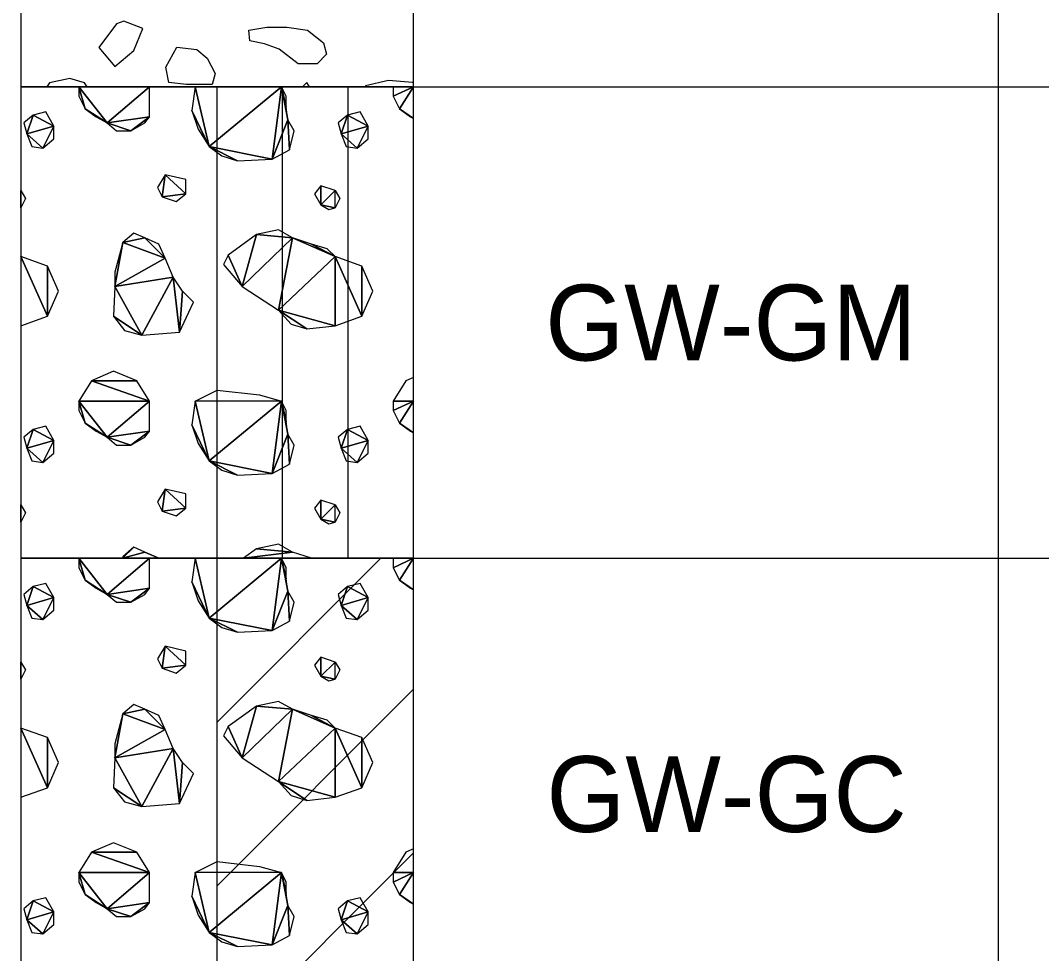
# Model space of a CAD drawing. Extents: x -894 to 866, y -476 to 714.
# Drawn here: x -745 to -650.7, y 398.9 to 485.1 of the extents above; entities that cross this region are included whole.
import ezdxf

# ---------------------------------------------------------------- set-up
doc = ezdxf.new("R2010")
doc.units = 0
doc.layers.add('14 Ramp Anno', color=7, linetype='Continuous')
doc.layers.add('57 Undefined', color=7, linetype='Continuous')

msp = doc.modelspace()

# ---------------------------------------------------------------- linework, layer by layer
at = {"layer": '14 Ramp Anno'}
for points in [[(-745.016, -304.812), (2.572, -304.812), (2.572, 608.931), (-745.016, 608.931)], [(-739.648, 478.995), (-739.648, 478.124), (-739.067, 476.963), (-739.648, 478.995)], [(-739.648, 478.995), (-739.067, 476.963), (-737.035, 475.657), (-739.648, 478.995)], [(-737.035, 475.657), (-733.116, 478.995), (-739.648, 478.995), (-737.035, 475.657)], [(-737.035, 475.657), (-733.116, 476.237), (-733.116, 478.995), (-737.035, 475.657)], [(-728.907, 478.995), (-729.197, 476.818), (-727.601, 473.479), (-728.907, 478.995)], [(-727.601, 473.479), (-720.924, 478.995), (-728.907, 478.995), (-727.601, 473.479)], [(-727.601, 473.479), (-721.795, 472.318), (-720.924, 478.995), (-727.601, 473.479)], [(-721.795, 472.318), (-720.343, 475.947), (-720.924, 478.995), (-721.795, 472.318)], [(-720.488, 477.108), (-720.488, 478.124), (-720.924, 478.995), (-720.488, 477.108)], [(-720.343, 475.947), (-720.488, 477.108), (-720.924, 478.995), (-720.343, 475.947)], [(-708.731, 478.995), (-710.618, 478.995), (-710.618, 478.124), (-708.731, 478.995)], [(-710.037, 476.963), (-708.731, 478.995), (-710.618, 478.124), (-710.037, 476.963)], [(-710.037, 476.963), (-708.731, 476.071), (-708.731, 478.995), (-710.037, 476.963)], [(-743.857, 476.382), (-744.728, 475.657), (-744.438, 474.641), (-743.857, 476.382)], [(-744.438, 474.641), (-741.97, 475.366), (-743.857, 476.382), (-744.438, 474.641)], [(-741.97, 475.366), (-742.696, 476.673), (-743.857, 476.382), (-741.97, 475.366)], [(-739.067, 476.963), (-738.051, 476.237), (-737.035, 475.657), (-739.067, 476.963)], [(-729.197, 476.818), (-728.617, 475.076), (-727.601, 473.479), (-729.197, 476.818)], [(-714.827, 476.382), (-715.698, 475.657), (-715.408, 474.641), (-714.827, 476.382)], [(-715.408, 474.641), (-712.94, 475.366), (-714.827, 476.382), (-715.408, 474.641)], [(-712.94, 475.366), (-713.666, 476.673), (-714.827, 476.382), (-712.94, 475.366)], [(-710.037, 476.963), (-709.021, 476.237), (-708.731, 476.071), (-710.037, 476.963)], [(-744.438, 474.641), (-742.986, 473.334), (-741.97, 475.366), (-744.438, 474.641)], [(-742.986, 473.334), (-741.97, 474.205), (-741.97, 475.366), (-742.986, 473.334)], [(-737.035, 475.657), (-734.858, 474.931), (-733.116, 476.237), (-737.035, 475.657)], [(-737.035, 475.657), (-736.164, 474.931), (-734.858, 474.931), (-737.035, 475.657)], [(-734.858, 474.931), (-733.552, 475.657), (-733.116, 476.237), (-734.858, 474.931)], [(-721.795, 472.318), (-720.198, 473.189), (-720.343, 475.947), (-721.795, 472.318)], [(-720.198, 473.189), (-719.762, 474.931), (-720.343, 475.947), (-720.198, 473.189)], [(-715.408, 474.641), (-713.956, 473.334), (-712.94, 475.366), (-715.408, 474.641)], [(-713.956, 473.334), (-712.94, 474.205), (-712.94, 475.366), (-713.956, 473.334)], [(-744.438, 474.641), (-744.002, 473.479), (-742.986, 473.334), (-744.438, 474.641)], [(-715.408, 474.641), (-714.973, 473.479), (-713.956, 473.334), (-715.408, 474.641)], [(-727.601, 473.479), (-726.439, 472.609), (-724.988, 472.173), (-727.601, 473.479)], [(-727.601, 473.479), (-724.988, 472.173), (-721.795, 472.318), (-727.601, 473.479)], [(-731.665, 470.867), (-732.39, 469.706), (-731.955, 468.835), (-731.665, 470.867)], [(-731.955, 468.835), (-729.778, 469.125), (-731.665, 470.867), (-731.955, 468.835)], [(-729.778, 469.125), (-729.778, 470.431), (-731.665, 470.867), (-729.778, 469.125)], [(-717.295, 469.851), (-717.875, 469.125), (-717.295, 468.109), (-717.295, 469.851)], [(-717.295, 468.109), (-715.989, 469.415), (-717.295, 469.851), (-717.295, 468.109)], [(-745.018, 469.415), (-744.583, 468.69), (-745.018, 467.819), (-745.018, 469.415)], [(-731.955, 468.835), (-730.649, 468.399), (-729.778, 469.125), (-731.955, 468.835)], [(-717.295, 468.109), (-715.989, 467.819), (-715.989, 469.415), (-717.295, 468.109)], [(-715.989, 469.415), (-715.553, 468.69), (-715.989, 467.819), (-715.989, 469.415)], [(-717.295, 468.109), (-716.569, 467.674), (-715.989, 467.819), (-717.295, 468.109)], [(-733.552, 465.061), (-734.568, 465.496), (-735.584, 464.625), (-733.552, 465.061)], [(-731.665, 463.174), (-733.552, 465.061), (-735.584, 464.625), (-731.665, 463.174)], [(-731.665, 463.174), (-732.245, 464.48), (-733.552, 465.061), (-731.665, 463.174)], [(-723.246, 465.351), (-725.859, 463.464), (-724.552, 460.561), (-723.246, 465.351)], [(-719.908, 465.061), (-723.246, 465.351), (-724.552, 460.561), (-719.908, 465.061)], [(-719.908, 465.061), (-724.552, 460.561), (-721.214, 458.384), (-719.908, 465.061)], [(-719.908, 465.061), (-721.214, 465.787), (-723.246, 465.351), (-719.908, 465.061)], [(-721.214, 458.384), (-715.989, 463.319), (-719.908, 465.061), (-721.214, 458.384)], [(-715.989, 463.319), (-718.166, 464.48), (-719.908, 465.061), (-715.989, 463.319)], [(-735.584, 464.625), (-736.309, 461.868), (-736.309, 460.561), (-735.584, 464.625)], [(-731.665, 463.174), (-735.584, 464.625), (-736.309, 460.561), (-731.665, 463.174)], [(-715.989, 463.319), (-716.714, 464.045), (-718.166, 464.48), (-715.989, 463.319)], [(-745.018, 463.319), (-745.018, 456.932), (-742.551, 457.803), (-745.018, 463.319)], [(-745.018, 463.319), (-742.551, 457.803), (-742.551, 462.448), (-745.018, 463.319)], [(-730.939, 461.432), (-731.665, 463.174), (-736.309, 460.561), (-730.939, 461.432)], [(-725.859, 463.464), (-726.294, 462.593), (-724.552, 460.561), (-725.859, 463.464)], [(-721.214, 458.384), (-715.989, 456.932), (-715.989, 463.319), (-721.214, 458.384)], [(-715.989, 463.319), (-715.989, 456.932), (-713.521, 457.803), (-715.989, 463.319)], [(-715.989, 463.319), (-713.521, 457.803), (-713.521, 462.448), (-715.989, 463.319)], [(-742.551, 457.803), (-741.535, 460.126), (-742.551, 462.448), (-742.551, 457.803)], [(-713.521, 457.803), (-712.505, 460.126), (-713.521, 462.448), (-713.521, 457.803)], [(-736.309, 460.561), (-733.842, 456.062), (-730.939, 461.432), (-736.309, 460.561)], [(-733.842, 456.062), (-730.358, 456.352), (-730.939, 461.432), (-733.842, 456.062)], [(-730.358, 456.352), (-730.068, 460.126), (-730.939, 461.432), (-730.358, 456.352)], [(-736.309, 460.561), (-736.455, 457.803), (-733.842, 456.062), (-736.309, 460.561)], [(-730.358, 456.352), (-729.052, 459.11), (-730.068, 460.126), (-730.358, 456.352)], [(-721.214, 458.384), (-720.053, 457.078), (-718.601, 456.642), (-721.214, 458.384)], [(-721.214, 458.384), (-718.601, 456.642), (-715.989, 456.932), (-721.214, 458.384)], [(-736.455, 457.803), (-735.439, 456.497), (-733.842, 456.062), (-736.455, 457.803)], [(-734.277, 451.852), (-736.455, 452.723), (-738.487, 451.852), (-734.277, 451.852)], [(-738.487, 451.852), (-739.648, 449.965), (-733.116, 449.965), (-738.487, 451.852)], [(-738.487, 451.852), (-733.116, 449.965), (-734.277, 451.852), (-738.487, 451.852)], [(-708.731, 449.965), (-708.731, 452.163), (-709.457, 451.852), (-710.618, 449.965)], [(-728.907, 449.965), (-726.875, 450.981), (-722.956, 450.546), (-720.924, 449.965)], [(-739.648, 449.965), (-739.648, 449.094), (-739.067, 447.933), (-739.648, 449.965)], [(-739.648, 449.965), (-739.067, 447.933), (-737.035, 446.627), (-739.648, 449.965)], [(-737.035, 446.627), (-733.116, 449.965), (-739.648, 449.965), (-737.035, 446.627)], [(-737.035, 446.627), (-733.116, 447.207), (-733.116, 449.965), (-737.035, 446.627)], [(-728.907, 449.965), (-729.197, 447.788), (-727.601, 444.45), (-728.907, 449.965)], [(-727.601, 444.45), (-720.924, 449.965), (-728.907, 449.965), (-727.601, 444.45)], [(-727.601, 444.45), (-721.795, 443.288), (-720.924, 449.965), (-727.601, 444.45)], [(-721.795, 443.288), (-720.343, 446.917), (-720.924, 449.965), (-721.795, 443.288)], [(-720.488, 448.078), (-720.488, 449.094), (-720.924, 449.965), (-720.488, 448.078)], [(-720.343, 446.917), (-720.488, 448.078), (-720.924, 449.965), (-720.343, 446.917)], [(-708.731, 449.965), (-710.618, 449.965), (-710.618, 449.094), (-708.731, 449.965)], [(-710.037, 447.933), (-708.731, 449.965), (-710.618, 449.094), (-710.037, 447.933)], [(-710.037, 447.933), (-708.731, 447.042), (-708.731, 449.965), (-710.037, 447.933)], [(-743.857, 447.353), (-744.728, 446.627), (-744.438, 445.611), (-743.857, 447.353)], [(-744.438, 445.611), (-741.97, 446.337), (-743.857, 447.353), (-744.438, 445.611)], [(-741.97, 446.337), (-742.696, 447.643), (-743.857, 447.353), (-741.97, 446.337)], [(-739.067, 447.933), (-738.051, 447.207), (-737.035, 446.627), (-739.067, 447.933)], [(-737.035, 446.627), (-734.858, 445.901), (-733.116, 447.207), (-737.035, 446.627)], [(-734.858, 445.901), (-733.552, 446.627), (-733.116, 447.207), (-734.858, 445.901)], [(-729.197, 447.788), (-728.617, 446.046), (-727.601, 444.45), (-729.197, 447.788)], [(-714.827, 447.353), (-715.698, 446.627), (-715.408, 445.611), (-714.827, 447.353)], [(-715.408, 445.611), (-712.94, 446.337), (-714.827, 447.353), (-715.408, 445.611)], [(-712.94, 446.337), (-713.666, 447.643), (-714.827, 447.353), (-712.94, 446.337)], [(-710.037, 447.933), (-709.021, 447.207), (-708.731, 447.042), (-710.037, 447.933)], [(-744.438, 445.611), (-742.986, 444.304), (-741.97, 446.337), (-744.438, 445.611)], [(-742.986, 444.304), (-741.97, 445.175), (-741.97, 446.337), (-742.986, 444.304)], [(-737.035, 446.627), (-736.164, 445.901), (-734.858, 445.901), (-737.035, 446.627)], [(-721.795, 443.288), (-720.198, 444.159), (-720.343, 446.917), (-721.795, 443.288)], [(-720.198, 444.159), (-719.762, 445.901), (-720.343, 446.917), (-720.198, 444.159)], [(-715.408, 445.611), (-713.956, 444.304), (-712.94, 446.337), (-715.408, 445.611)], [(-713.956, 444.304), (-712.94, 445.175), (-712.94, 446.337), (-713.956, 444.304)], [(-744.438, 445.611), (-744.002, 444.45), (-742.986, 444.304), (-744.438, 445.611)], [(-715.408, 445.611), (-714.973, 444.45), (-713.956, 444.304), (-715.408, 445.611)], [(-727.601, 444.45), (-726.439, 443.579), (-724.988, 443.143), (-727.601, 444.45)], [(-727.601, 444.45), (-724.988, 443.143), (-721.795, 443.288), (-727.601, 444.45)], [(-731.665, 441.837), (-732.39, 440.676), (-731.955, 439.805), (-731.665, 441.837)], [(-731.955, 439.805), (-729.778, 440.095), (-731.665, 441.837), (-731.955, 439.805)], [(-729.778, 440.095), (-729.778, 441.401), (-731.665, 441.837), (-729.778, 440.095)], [(-717.295, 440.821), (-717.875, 440.095), (-717.295, 439.079), (-717.295, 440.821)], [(-717.295, 439.079), (-715.989, 440.385), (-717.295, 440.821), (-717.295, 439.079)], [(-745.018, 440.385), (-744.583, 439.66), (-745.018, 438.789), (-745.018, 440.385)], [(-731.955, 439.805), (-730.649, 439.369), (-729.778, 440.095), (-731.955, 439.805)], [(-717.295, 439.079), (-715.989, 438.789), (-715.989, 440.385), (-717.295, 439.079)], [(-715.989, 440.385), (-715.553, 439.66), (-715.989, 438.789), (-715.989, 440.385)], [(-717.295, 439.079), (-716.569, 438.644), (-715.989, 438.789), (-717.295, 439.079)], [(-719.908, 436.031), (-721.214, 436.757), (-723.246, 436.321), (-719.908, 436.031)], [(-734.568, 436.466), (-735.584, 435.595), (-735.622, 435.45), (-734.568, 436.466)], [(-733.552, 436.031), (-734.568, 436.466), (-735.622, 435.45), (-733.552, 436.031)], [(-733.552, 436.031), (-735.622, 435.45), (-732.245, 435.45), (-733.552, 436.031)], [(-732.245, 435.452), (-732.245, 435.45), (-733.552, 436.031), (-732.245, 435.452)], [(-719.908, 436.031), (-723.246, 436.321), (-724.452, 435.45), (-719.908, 436.031)], [(-719.908, 436.031), (-724.452, 435.45), (-718.166, 435.452), (-719.908, 436.031)], [(-739.648, 435.45), (-739.648, 434.579), (-739.067, 433.418), (-739.648, 435.45)], [(-739.648, 435.45), (-739.067, 433.418), (-737.035, 432.112), (-739.648, 435.45)], [(-737.035, 432.112), (-733.116, 435.45), (-739.648, 435.45), (-737.035, 432.112)], [(-737.035, 432.112), (-733.116, 432.693), (-733.116, 435.45), (-737.035, 432.112)], [(-728.907, 435.45), (-729.197, 433.273), (-727.601, 429.935), (-728.907, 435.45)], [(-727.601, 429.935), (-720.924, 435.45), (-728.907, 435.45), (-727.601, 429.935)], [(-727.601, 429.935), (-721.795, 428.773), (-720.924, 435.45), (-727.601, 429.935)], [(-724.452, 435.45), (-718.162, 435.45), (-718.166, 435.452), (-724.452, 435.45)], [(-721.795, 428.773), (-720.343, 432.402), (-720.924, 435.45), (-721.795, 428.773)], [(-720.488, 433.563), (-720.488, 434.579), (-720.924, 435.45), (-720.488, 433.563)], [(-720.343, 432.402), (-720.488, 433.563), (-720.924, 435.45), (-720.343, 432.402)], [(-708.731, 435.45), (-710.618, 435.45), (-710.618, 434.579), (-708.731, 435.45)], [(-710.037, 433.418), (-708.731, 435.45), (-710.618, 434.579), (-710.037, 433.418)], [(-710.037, 433.418), (-708.731, 432.527), (-708.731, 435.45), (-710.037, 433.418)], [(-741.97, 431.822), (-742.696, 433.128), (-743.857, 432.838), (-741.97, 431.822)], [(-739.067, 433.418), (-738.051, 432.693), (-737.035, 432.112), (-739.067, 433.418)], [(-729.197, 433.273), (-728.617, 431.531), (-727.601, 429.935), (-729.197, 433.273)], [(-712.94, 431.822), (-713.666, 433.128), (-714.827, 432.838), (-712.94, 431.822)], [(-710.037, 433.418), (-709.021, 432.693), (-708.731, 432.527), (-710.037, 433.418)], [(-743.857, 432.838), (-744.728, 432.112), (-744.438, 431.096), (-743.857, 432.838)], [(-744.438, 431.096), (-741.97, 431.822), (-743.857, 432.838), (-744.438, 431.096)], [(-737.035, 432.112), (-734.858, 431.386), (-733.116, 432.693), (-737.035, 432.112)], [(-737.035, 432.112), (-736.164, 431.386), (-734.858, 431.386), (-737.035, 432.112)], [(-734.858, 431.386), (-733.552, 432.112), (-733.116, 432.693), (-734.858, 431.386)], [(-721.795, 428.773), (-720.198, 429.644), (-720.343, 432.402), (-721.795, 428.773)], [(-720.198, 429.644), (-719.762, 431.386), (-720.343, 432.402), (-720.198, 429.644)], [(-714.827, 432.838), (-715.698, 432.112), (-715.408, 431.096), (-714.827, 432.838)], [(-715.408, 431.096), (-712.94, 431.822), (-714.827, 432.838), (-715.408, 431.096)], [(-744.438, 431.096), (-742.986, 429.79), (-741.97, 431.822), (-744.438, 431.096)], [(-744.438, 431.096), (-744.002, 429.935), (-742.986, 429.79), (-744.438, 431.096)], [(-742.986, 429.79), (-741.97, 430.66), (-741.97, 431.822), (-742.986, 429.79)], [(-715.408, 431.096), (-713.956, 429.79), (-712.94, 431.822), (-715.408, 431.096)], [(-715.408, 431.096), (-714.973, 429.935), (-713.956, 429.79), (-715.408, 431.096)], [(-713.956, 429.79), (-712.94, 430.66), (-712.94, 431.822), (-713.956, 429.79)], [(-727.601, 429.935), (-726.439, 429.064), (-724.988, 428.628), (-727.601, 429.935)], [(-727.601, 429.935), (-724.988, 428.628), (-721.795, 428.773), (-727.601, 429.935)], [(-731.665, 427.322), (-732.39, 426.161), (-731.955, 425.29), (-731.665, 427.322)], [(-731.955, 425.29), (-729.778, 425.58), (-731.665, 427.322), (-731.955, 425.29)], [(-729.778, 425.58), (-729.778, 426.887), (-731.665, 427.322), (-729.778, 425.58)], [(-717.295, 426.306), (-717.875, 425.58), (-717.295, 424.564), (-717.295, 426.306)], [(-717.295, 424.564), (-715.989, 425.87), (-717.295, 426.306), (-717.295, 424.564)], [(-745.018, 425.87), (-744.583, 425.145), (-745.018, 424.274), (-745.018, 425.87)], [(-731.955, 425.29), (-730.649, 424.854), (-729.778, 425.58), (-731.955, 425.29)], [(-717.295, 424.564), (-715.989, 424.274), (-715.989, 425.87), (-717.295, 424.564)], [(-715.989, 425.87), (-715.553, 425.145), (-715.989, 424.274), (-715.989, 425.87)], [(-717.295, 424.564), (-716.569, 424.129), (-715.989, 424.274), (-717.295, 424.564)], [(-733.552, 421.516), (-734.568, 421.951), (-735.584, 421.081), (-733.552, 421.516)], [(-723.246, 421.806), (-725.859, 419.919), (-724.552, 417.016), (-723.246, 421.806)], [(-719.908, 421.516), (-723.246, 421.806), (-724.552, 417.016), (-719.908, 421.516)], [(-719.908, 421.516), (-721.214, 422.242), (-723.246, 421.806), (-719.908, 421.516)], [(-735.584, 421.081), (-736.309, 418.323), (-736.309, 417.016), (-735.584, 421.081)], [(-731.665, 419.629), (-735.584, 421.081), (-736.309, 417.016), (-731.665, 419.629)], [(-731.665, 419.629), (-733.552, 421.516), (-735.584, 421.081), (-731.665, 419.629)], [(-731.665, 419.629), (-732.245, 420.935), (-733.552, 421.516), (-731.665, 419.629)], [(-719.908, 421.516), (-724.552, 417.016), (-721.214, 414.839), (-719.908, 421.516)], [(-721.214, 414.839), (-715.989, 419.774), (-719.908, 421.516), (-721.214, 414.839)], [(-715.989, 419.774), (-718.166, 420.935), (-719.908, 421.516), (-715.989, 419.774)], [(-715.989, 419.774), (-716.714, 420.5), (-718.166, 420.935), (-715.989, 419.774)], [(-745.018, 419.774), (-745.018, 413.388), (-742.551, 414.259), (-745.018, 419.774)], [(-745.018, 419.774), (-742.551, 414.259), (-742.551, 418.903), (-745.018, 419.774)], [(-725.859, 419.919), (-726.294, 419.048), (-724.552, 417.016), (-725.859, 419.919)], [(-721.214, 414.839), (-715.989, 413.388), (-715.989, 419.774), (-721.214, 414.839)], [(-715.989, 419.774), (-715.989, 413.388), (-713.521, 414.259), (-715.989, 419.774)], [(-715.989, 419.774), (-713.521, 414.259), (-713.521, 418.903), (-715.989, 419.774)], [(-742.551, 414.259), (-741.535, 416.581), (-742.551, 418.903), (-742.551, 414.259)], [(-730.939, 417.887), (-731.665, 419.629), (-736.309, 417.016), (-730.939, 417.887)], [(-713.521, 414.259), (-712.505, 416.581), (-713.521, 418.903), (-713.521, 414.259)], [(-736.309, 417.016), (-733.842, 412.517), (-730.939, 417.887), (-736.309, 417.016)], [(-733.842, 412.517), (-730.358, 412.807), (-730.939, 417.887), (-733.842, 412.517)], [(-730.358, 412.807), (-730.068, 416.581), (-730.939, 417.887), (-730.358, 412.807)], [(-736.309, 417.016), (-736.455, 414.259), (-733.842, 412.517), (-736.309, 417.016)], [(-730.358, 412.807), (-729.052, 415.565), (-730.068, 416.581), (-730.358, 412.807)], [(-736.455, 414.259), (-735.439, 412.952), (-733.842, 412.517), (-736.455, 414.259)], [(-721.214, 414.839), (-720.053, 413.533), (-718.601, 413.097), (-721.214, 414.839)], [(-721.214, 414.839), (-718.601, 413.097), (-715.989, 413.388), (-721.214, 414.839)], [(-734.277, 408.307), (-736.455, 409.178), (-738.487, 408.307), (-734.277, 408.307)], [(-708.731, 406.42), (-708.731, 408.618), (-709.457, 408.307), (-710.618, 406.42)], [(-738.487, 408.307), (-739.648, 406.42), (-733.116, 406.42), (-738.487, 408.307)], [(-738.487, 408.307), (-733.116, 406.42), (-734.277, 408.307), (-738.487, 408.307)], [(-728.907, 406.42), (-726.875, 407.436), (-722.956, 407.001), (-720.924, 406.42)], [(-739.648, 406.42), (-739.648, 405.55), (-739.067, 404.388), (-739.648, 406.42)], [(-739.648, 406.42), (-739.067, 404.388), (-737.035, 403.082), (-739.648, 406.42)], [(-737.035, 403.082), (-733.116, 406.42), (-739.648, 406.42), (-737.035, 403.082)], [(-737.035, 403.082), (-733.116, 403.663), (-733.116, 406.42), (-737.035, 403.082)], [(-728.907, 406.42), (-729.197, 404.243), (-727.601, 400.905), (-728.907, 406.42)], [(-727.601, 400.905), (-720.924, 406.42), (-728.907, 406.42), (-727.601, 400.905)], [(-727.601, 400.905), (-721.795, 399.744), (-720.924, 406.42), (-727.601, 400.905)], [(-721.795, 399.744), (-720.343, 403.372), (-720.924, 406.42), (-721.795, 399.744)], [(-720.488, 404.534), (-720.488, 405.55), (-720.924, 406.42), (-720.488, 404.534)], [(-720.343, 403.372), (-720.488, 404.534), (-720.924, 406.42), (-720.343, 403.372)], [(-708.731, 406.42), (-710.618, 406.42), (-710.618, 405.55), (-708.731, 406.42)], [(-710.037, 404.388), (-708.731, 406.42), (-710.618, 405.55), (-710.037, 404.388)], [(-710.037, 404.388), (-708.731, 403.497), (-708.731, 406.42), (-710.037, 404.388)], [(-743.857, 403.808), (-744.728, 403.082), (-744.438, 402.066), (-743.857, 403.808)], [(-744.438, 402.066), (-741.97, 402.792), (-743.857, 403.808), (-744.438, 402.066)], [(-741.97, 402.792), (-742.696, 404.098), (-743.857, 403.808), (-741.97, 402.792)], [(-739.067, 404.388), (-738.051, 403.663), (-737.035, 403.082), (-739.067, 404.388)], [(-737.035, 403.082), (-734.858, 402.356), (-733.116, 403.663), (-737.035, 403.082)], [(-734.858, 402.356), (-733.552, 403.082), (-733.116, 403.663), (-734.858, 402.356)], [(-729.197, 404.243), (-728.617, 402.501), (-727.601, 400.905), (-729.197, 404.243)], [(-714.827, 403.808), (-715.698, 403.082), (-715.408, 402.066), (-714.827, 403.808)], [(-715.408, 402.066), (-712.94, 402.792), (-714.827, 403.808), (-715.408, 402.066)], [(-712.94, 402.792), (-713.666, 404.098), (-714.827, 403.808), (-712.94, 402.792)], [(-710.037, 404.388), (-709.021, 403.663), (-708.731, 403.497), (-710.037, 404.388)], [(-744.438, 402.066), (-742.986, 400.76), (-741.97, 402.792), (-744.438, 402.066)], [(-742.986, 400.76), (-741.97, 401.631), (-741.97, 402.792), (-742.986, 400.76)], [(-737.035, 403.082), (-736.164, 402.356), (-734.858, 402.356), (-737.035, 403.082)], [(-721.795, 399.744), (-720.198, 400.614), (-720.343, 403.372), (-721.795, 399.744)], [(-720.198, 400.614), (-719.762, 402.356), (-720.343, 403.372), (-720.198, 400.614)], [(-715.408, 402.066), (-713.956, 400.76), (-712.94, 402.792), (-715.408, 402.066)], [(-713.956, 400.76), (-712.94, 401.631), (-712.94, 402.792), (-713.956, 400.76)], [(-744.438, 402.066), (-744.002, 400.905), (-742.986, 400.76), (-744.438, 402.066)], [(-715.408, 402.066), (-714.973, 400.905), (-713.956, 400.76), (-715.408, 402.066)], [(-727.601, 400.905), (-726.439, 400.034), (-724.988, 399.598), (-727.601, 400.905)], [(-727.601, 400.905), (-724.988, 399.598), (-721.795, 399.744), (-727.601, 400.905)]]:
    msp.add_lwpolyline(points, close=True, dxfattribs=at)
for points in [[(-654.736, 588.056), (-654.736, -304.812)], [(-745.018, 478.995), (-708.731, 478.995), (-708.731, 522.54), (-745.018, 522.54), (-745.018, 478.995)], [(-736.179, 484.804), (-737.805, 482.636), (-736.315, 480.875), (-734.554, 482.365), (-733.741, 484.398), (-735.502, 485.075), (-736.179, 484.804)], [(-723.937, 484.226), (-722.292, 484.516), (-720.453, 484.516), (-718.518, 484.226), (-717.067, 483.065), (-716.776, 482), (-717.647, 481.13), (-719.389, 481.13), (-721.131, 482.484), (-722.486, 482.968), (-723.84, 483.258), (-723.937, 484.226)], [(-730.585, 482.654), (-728.756, 482.45), (-727.808, 481.637), (-727.063, 480.215), (-727.333, 479.199), (-729.704, 479.199), (-731.33, 479.402), (-731.601, 480.825), (-730.585, 482.654)], [(-739.12, 479.353), (-740.474, 479.76), (-742.371, 479.353), (-742.591, 478.995), (-738.869, 478.995), (-739.12, 479.353)], [(-718.601, 479.382), (-718.988, 478.995), (-718.33, 478.995), (-718.601, 479.382)], [(-708.819, 479.392), (-711.045, 479.585), (-713.174, 479.101), (-713.212, 478.995), (-708.731, 478.995), (-708.731, 479.34), (-708.819, 479.392)], [(-745.042, 478.995), (2.572, 478.995)], [(-745.018, 435.45), (-708.731, 435.45), (-708.731, 478.995), (-745.018, 478.995), (-745.018, 435.45)], [(-745.018, 478.995), (-402.688, 478.995)], [(-726.875, 435.45), (-726.875, 478.995)], [(-720.827, 435.45), (-720.827, 478.995)], [(-714.779, 435.45), (-714.779, 478.995)], [(-745.018, 391.906), (-708.731, 391.906), (-708.731, 435.45), (-745.018, 435.45), (-745.018, 391.906)], [(-745.018, 435.45), (-372.904, 435.45)], [(-726.875, 420.331), (-711.755, 435.45)], [(-726.875, 391.906), (-726.875, 435.45)], [(-726.875, 405.211), (-708.731, 423.355)], [(-725.06, 391.906), (-708.731, 408.235)]]:
    msp.add_lwpolyline(points, dxfattribs=at)

# ---------------------------------------------------------------- texts
at = {"layer": '57 Undefined'}
for s, p in [('GW-GM', (-696.57, 453.723)), ('GW-GC', (-696.465, 410.177))]:
    msp.add_text(s, height=7, dxfattribs=at).set_placement(p)

doc.saveas('drawing.dxf')
